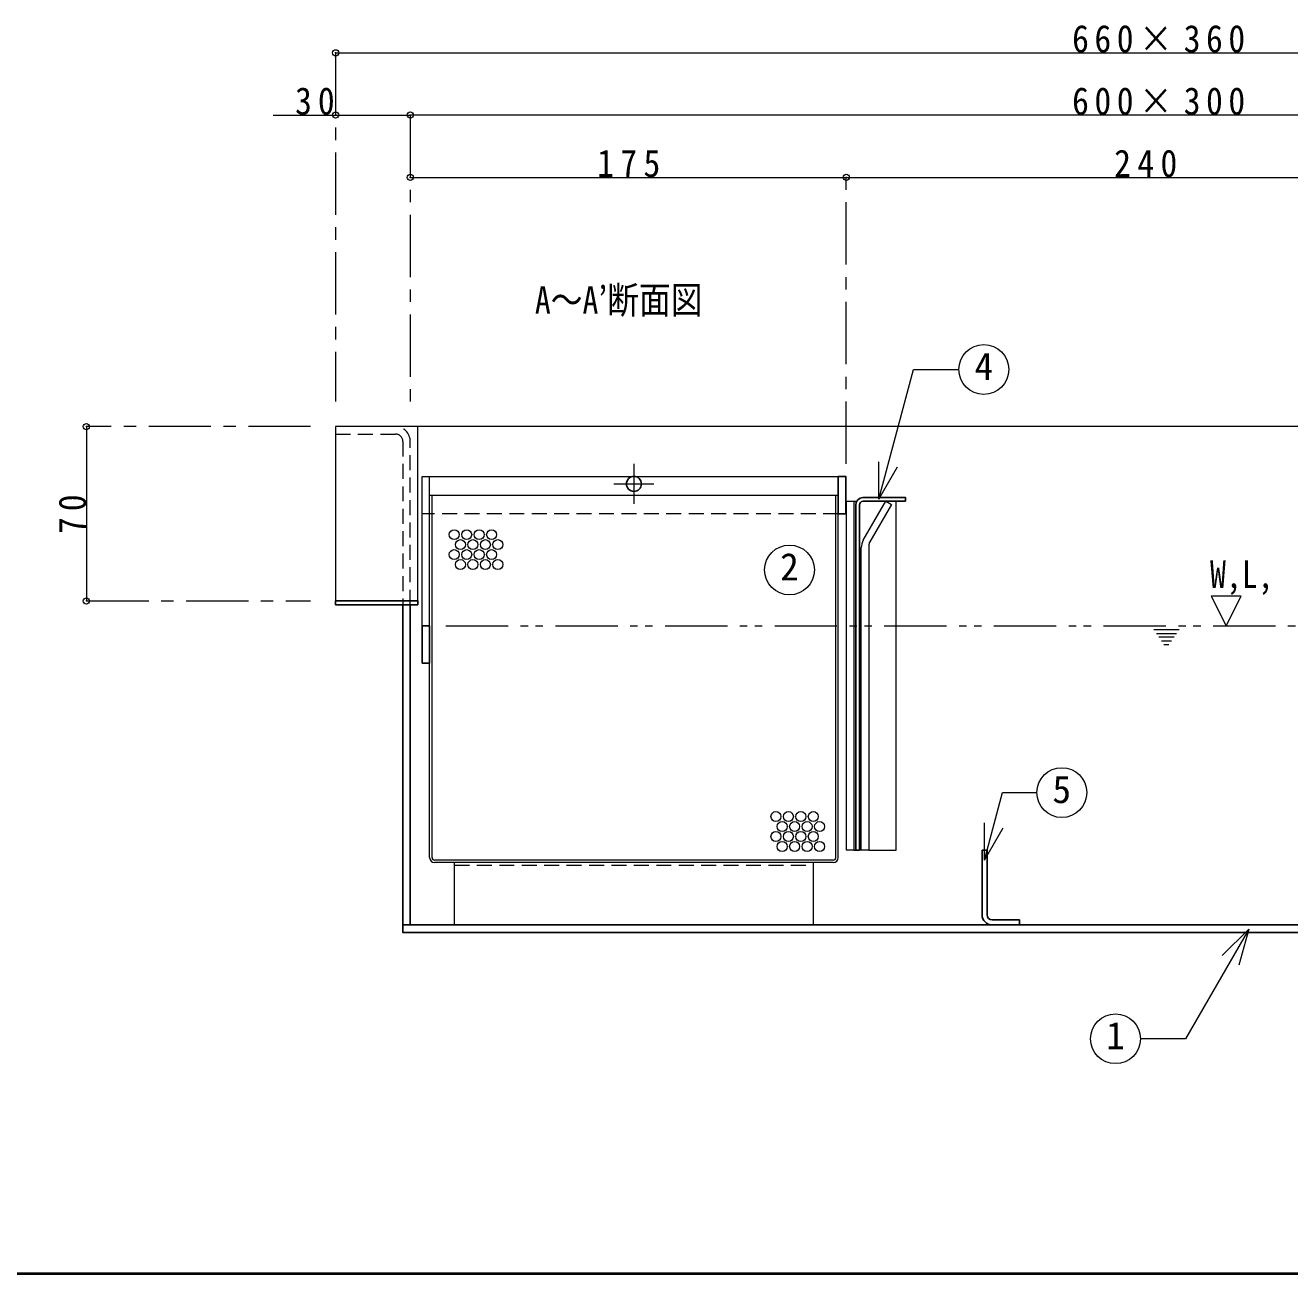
# Model space of a CAD drawing. Units: millimetres at full size, sheet at 1:5. Extents: x -1062 to 963, y -702 to 703.
# Drawn here: x -584 to -77, y -702 to -201 of the extents above; entities that cross this region are included whole.
import ezdxf
from ezdxf.enums import TextEntityAlignment as Align

# ---------------------------------------------------------------- set-up
doc = ezdxf.new("R2010")
doc.units = ezdxf.units.MM
doc.header["$LTSCALE"] = 5
doc.header["$PDMODE"] = 32
doc.header["$PDSIZE"] = 2.5
for name, pattern in [('CHAIN1', [8, 5, -1, 1, -1]), ('DASHED1', [1.8, 1.2, -0.6]), ('DOUBLE_CHAIN1', [8.8, 5, -1, 0.6, -0.6, 0.6, -1])]:
    doc.linetypes.add(name, pattern=pattern)
doc.layers.add('0-A', color=4, linetype='Continuous', lineweight=9)
doc.styles.add('ＭＳ ゴシック', font='')
doc.styles.get('ＭＳ ゴシック').set_extended_font_data('MS Gothic')

msp = doc.modelspace()

# ---------------------------------------------------------------- linework, layer by layer
at = {"layer": '0-A', "linetype": 'CHAIN1'}
for p, q in [((-459.898, -212.491), (-459.898, -352.491)), ((-429.898, -237.491), (-429.898, -352.491)), ((-254.898, -377.491), (-254.898, -262.491)), ((-469.898, -362.491), (-559.898, -362.491)), ((-340.148, -377.491), (-340.148, -393.491)), ((-348.148, -385.491), (-332.148, -385.491)), ((-559.898, -432.491), (-469.898, -432.491))]:
    msp.add_line(p, q, dxfattribs=at)
at = {"layer": '0-A'}
for p, q in [((-459.898, -212.491), (200.102, -212.491)), ((-484.898, -237.491), (-429.898, -237.491)), ((170.102, -237.491), (-429.898, -237.491)), ((-429.898, -262.491), (-254.898, -262.491)), ((-254.898, -262.491), (-14.898, -262.491)), ((-559.898, -362.491), (-559.898, -432.491)), ((176.102, -362.491), (-426.898, -362.491)), ((-422.148, -382.491), (-258.148, -382.491)), ((-421.148, -389.991), (-259.148, -389.991)), ((-251.898, -392.491), (-250.746, -392.491)), ((-234.898, -532.491), (-234.898, -392.491)), ((-251.898, -532.491), (-251.148, -532.491)), ((-248.898, -532.491), (-249.648, -532.491)), ((-245.898, -532.491), (-234.898, -532.491))]:
    msp.add_line(p, q, dxfattribs=at)
at = {"layer": '0-A', "color": 7, "lineweight": 18}
for p, q in [((-426.898, -362.491), (-459.898, -362.491)), ((-459.898, -362.491), (-459.898, -432.491)), ((-426.898, -432.491), (-426.898, -362.491)), ((-241.906, -391.679), (-241.906, -376.679)), ((-241.906, -391.679), (-234.406, -378.688)), ((-425.148, -382.491), (-422.148, -382.491)), ((-425.148, -442.491), (-425.148, -382.491)), ((-422.148, -442.491), (-422.148, -382.491)), ((-422.148, -389.991), (-421.148, -389.991)), ((-421.148, -535.491), (-421.148, -389.991)), ((-259.148, -389.991), (-258.148, -389.991)), ((-259.148, -535.491), (-259.148, -389.991)), ((-254.898, -392.491), (-251.898, -392.491)), ((-254.898, -392.491), (-254.898, -532.491)), ((-251.898, -392.491), (-251.898, -532.491)), ((-248.094, -408.098), (-239.083, -392.491)), ((-236.833, -393.79), (-245.496, -408.795)), ((-239.083, -392.491), (-236.833, -393.79)), ((-258.148, -535.491), (-258.148, -397.491)), ((-245.898, -410.295), (-245.898, -532.491)), ((-248.898, -532.491), (-248.898, -411.098)), ((-422.148, -535.491), (-422.148, -457.491)), ((-199.47, -536.506), (-199.47, -521.506)), ((-199.47, -536.506), (-191.97, -523.516)), ((-251.898, -532.491), (-254.898, -532.491)), ((-245.898, -532.491), (-248.898, -532.491)), ((-260.148, -536.491), (-420.148, -536.491)), ((-260.148, -537.491), (-420.148, -537.491)), ((-412.148, -562.491), (-412.148, -537.491)), ((-268.148, -537.491), (-268.148, -562.491)), ((-93.42, -564.218), (-104.026, -574.825)), ((-93.42, -564.218), (-97.302, -578.707))]:
    msp.add_line(p, q, dxfattribs=at)
at = {"layer": '0-A', "color": 7, "linetype": 'DASHED1', "lineweight": 18}
for p, q in [((-459.898, -365.491), (-435.898, -365.491)), ((-432.898, -368.491), (-432.898, -433.991)), ((-429.898, -433.991), (-429.898, -368.491))]:
    msp.add_line(p, q, dxfattribs=at)
at = {"layer": '0-A', "color": 5, "lineweight": 25}
for p, q in [((-258.148, -382.491), (-258.148, -397.491)), ((-251.148, -532.491), (-251.148, -393.991)), ((-249.648, -393.991), (-249.648, -532.491)), ((-231.148, -392.491), (-248.208, -392.491)), ((-255.148, -397.491), (-258.148, -397.491)), ((-459.898, -432.491), (-459.898, -433.991)), ((-459.898, -432.491), (-426.898, -432.491)), ((-459.898, -433.991), (-426.898, -433.991)), ((-429.898, -433.991), (-429.898, -562.491)), ((-426.898, -433.991), (-426.898, -432.491)), ((-422.148, -457.491), (-422.148, -442.491)), ((-422.148, -457.491), (-425.148, -457.491)), ((-249.648, -532.491), (-251.148, -532.491)), ((-200.398, -558.491), (-200.398, -532.491)), ((-200.398, -532.491), (-198.398, -532.491)), ((-198.398, -532.491), (-198.398, -558.491)), ((-432.898, -562.491), (173.102, -562.491))]:
    msp.add_line(p, q, dxfattribs=at)
at = {"layer": '0-A', "linetype": 'DASHED1'}
for p, q in [((-258.148, -397.491), (-425.148, -397.491)), ((-412.148, -538.491), (-268.148, -538.491))]:
    msp.add_line(p, q, dxfattribs=at)
at = {"layer": '0-A', "linetype": 'DOUBLE_CHAIN1'}
for p, q in [((-415.648, -442.491), (51.102, -442.491)), ((-121.358, -444.035), (-131.475, -444.035)), ((-130.463, -445.535), (-122.369, -445.535)), ((-123.381, -447.035), (-129.452, -447.035)), ((-128.44, -448.535), (-124.393, -448.535)), ((-125.405, -450.035), (-127.428, -450.035))]:
    msp.add_line(p, q, dxfattribs=at)
at = {"layer": '0-A', "color": 1, "lineweight": 40}
msp.add_line((962.602, -702.491), (-1062.398, -702.491), dxfattribs=at)
at = {"layer": '0-A', "color": 7, "lineweight": 18}
for points in [[(-241.906, -391.679), (-227.958, -339.623), (-209.687, -339.623)], [(-199.47, -536.506), (-192.208, -509.403), (-178.438, -509.403)], [(-93.42, -564.218), (-118.808, -608.191), (-136.845, -608.191)]]:
    msp.add_lwpolyline(points, dxfattribs=at)
at = {"layer": '0-A', "color": 5, "lineweight": 25}
for points in [[(-258.148, -382.491), (-255.148, -382.491), (-255.148, -397.491)], [(-248.148, -390.991), (-231.148, -390.991), (-231.148, -392.491)], [(173.102, -565.491), (-432.898, -565.491), (-432.898, -433.991)], [(-425.148, -457.491), (-425.148, -442.491), (-422.148, -442.491)], [(-196.398, -560.491), (-185.398, -560.491), (-185.398, -562.491)]]:
    msp.add_lwpolyline(points, dxfattribs=at)
at = {"layer": '0-A'}
msp.add_lwpolyline([(-102.416, -442.535), (-96.416, -430.535), (-108.416, -430.535)], close=True, dxfattribs=at)
at = {"layer": '0-A', "color": 7, "lineweight": 18}
for centre in [(-199.687, -339.623), (-277.703, -420.046), (-168.438, -509.403), (-146.845, -608.191)]:
    msp.add_circle(centre, 10, dxfattribs=at)
at = {"layer": '0-A', "color": 5, "lineweight": 25}
msp.add_circle((-340.148, -385.491), 3, dxfattribs=at)
at = {"layer": '0-A'}
for centre in [(-412.269, -405.878), (-407.269, -405.878), (-402.269, -405.878), (-397.269, -405.878), (-409.769, -409.878), (-404.769, -409.878), (-399.769, -409.878), (-394.769, -409.878), (-412.269, -413.878), (-409.769, -417.878), (-407.269, -413.878), (-404.769, -417.878), (-402.269, -413.878), (-399.769, -417.878), (-397.269, -413.878), (-394.769, -417.878), (-283.151, -519.024), (-278.151, -519.024), (-273.151, -519.024), (-268.151, -519.024), (-280.651, -523.024), (-275.651, -523.024), (-270.651, -523.024), (-265.651, -523.024), (-283.151, -527.024), (-278.151, -527.024), (-273.151, -527.024), (-268.151, -527.024), (-280.651, -531.024), (-275.651, -531.024), (-270.651, -531.024), (-265.651, -531.024)]:
    msp.add_circle(centre, 2, dxfattribs=at)
at = {"layer": '0-A', "color": 7, "linetype": 'DASHED1', "lineweight": 18}
for radius in [6, 3]:
    msp.add_arc((-435.898, -368.491), radius, 0, 90, dxfattribs=at)
at = {"layer": '0-A', "color": 5, "lineweight": 25}
for centre, radius, start, end in [((-248.148, -393.991), 3, 92.27697, 180), ((-248.148, -393.991), 1.5, 92.27697, 180), ((-196.398, -558.491), 4, 180, 270), ((-196.398, -558.491), 2, 180, 270)]:
    msp.add_arc(centre, radius, start, end, dxfattribs=at)
at = {"layer": '0-A', "color": 7, "lineweight": 18}
for centre, radius, start, end in [((-248.148, -393.991), 3, 90, 92.27697), ((-242.898, -411.098), 6, 150, 180), ((-242.898, -410.295), 3, 150, 180), ((-420.148, -535.491), 2, 180, 270), ((-420.148, -535.491), 1, 180, 270), ((-260.148, -535.491), 2, 270, 0), ((-260.148, -535.491), 1, 270, 0)]:
    msp.add_arc(centre, radius, start, end, dxfattribs=at)
at = {"layer": '0-A'}
for p in [(-459.898, -212.491), (-459.898, -237.491), (-429.898, -237.491), (-429.898, -262.491), (-254.898, -262.491), (-559.898, -362.491), (-559.898, -432.491)]:
    msp.add_point(p, dxfattribs=at)

# ---------------------------------------------------------------- texts
at = {"layer": '0-A', "color": 7, "style": 'ＭＳ ゴシック', "width": 0.85}
for s, p in [('A～A’断面図', (-379.898, -320.491)), ('W,L,', (-108.916, -430.535))]:
    msp.add_text(s, height=11, dxfattribs=at).set_placement(p, align=Align.BOTTOM_LEFT)
at = {"layer": '0-A', "color": 7, "style": 'ＭＳ ゴシック'}
for s, p in [('4', (-203.437, -347.123)), ('2', (-281.453, -427.546)), ('5', (-172.188, -516.903)), ('1', (-150.595, -615.691))]:
    msp.add_text(s, height=11, dxfattribs=at).set_placement(p, align=Align.BOTTOM_LEFT)
at = {"layer": '0-A', "color": 7, "char_height": 11, "attachment_point": 7, "style": 'ＭＳ ゴシック'}
for s, insert in [('\\T1.33;\\W0.9;660×360', (-164.273, -212.491)), ('\\T1.36;\\W0.9;30', (-476.148, -237.491)), ('\\T1.33;\\W0.9;600×300', (-164.273, -237.491)), ('\\T1.38;\\W0.9;175', (-354.898, -262.491)), ('\\T1.38;\\W0.9;240', (-147.398, -262.491))]:
    msp.add_mtext(s, dxfattribs=dict(at, insert=insert))
at = {"layer": '0-A', "color": 7, "insert": (-559.898, -405.616), "char_height": 11, "attachment_point": 7, "rotation": 90, "style": 'ＭＳ ゴシック'}
msp.add_mtext('\\T1.36;\\W0.9;70', dxfattribs=at)

doc.saveas('drawing.dxf')
